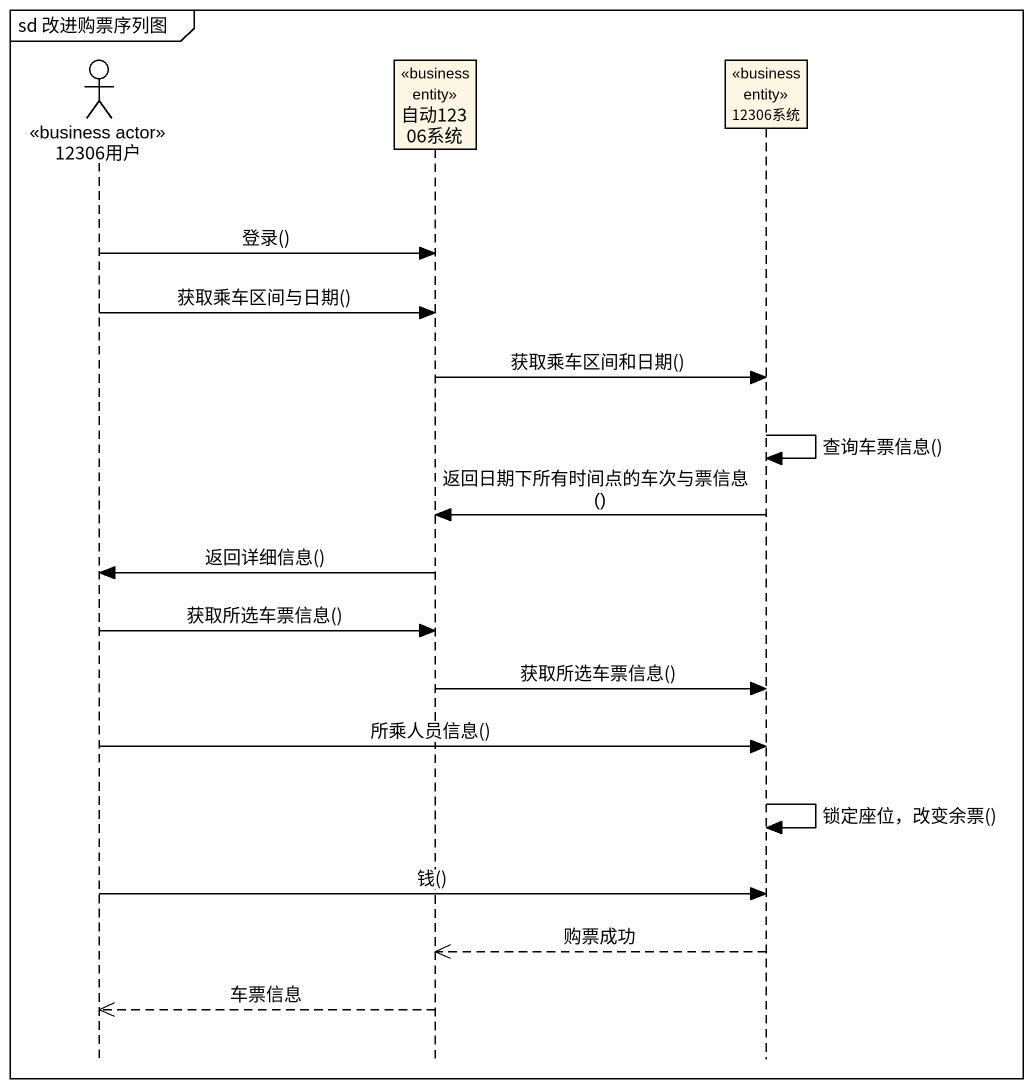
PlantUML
@startuml
mainframe sd 改进购票序列图
hide footbox
actor "12306用户" as a12306用户 <<business actor>>
participant 自动12306系统 <<business entity>>
participant "12306系统" as c12306系统 <<business entity>>

a12306用户 -> 自动12306系统 : 登录()
a12306用户 -> 自动12306系统 : 获取乘车区间与日期()
自动12306系统 -> c12306系统 : 获取乘车区间和日期()
c12306系统 -> c12306系统 : 查询车票信息()
c12306系统 -> 自动12306系统 : 返回日期下所有时间点的车次与票信息()
自动12306系统 -> a12306用户 : 返回详细信息()
a12306用户 -> 自动12306系统 : 获取所选车票信息()
自动12306系统 -> c12306系统 : 获取所选车票信息()
a12306用户 -> c12306系统 : 所乘人员信息()
c12306系统 -> c12306系统 : 锁定座位，改变余票()
a12306用户 -> c12306系统 : 钱()
c12306系统 -->> 自动12306系统 : 购票成功
自动12306系统 -->> a12306用户 : 车票信息
@enduml
